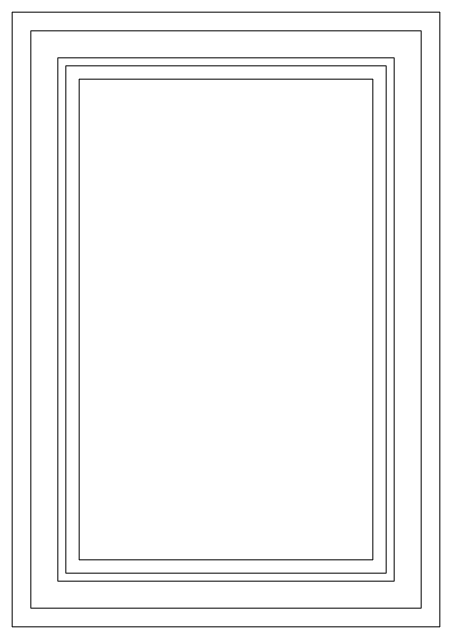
# Model space of a CAD drawing. Header units: millimetres. Extents: x -3017 to 373, y -1230 to 1400.
# Drawn here: x -1227 to 373, y -1230 to 1070 of the extents above; entities that cross this region are included whole.
import ezdxf

# ---------------------------------------------------------------- set-up
doc = ezdxf.new("R2010")
doc.units = ezdxf.units.MM
doc.header["$MEASUREMENT"] = 0
doc.layers.add('Katman 1', color=7, linetype='Continuous')

msp = doc.modelspace()

# ---------------------------------------------------------------- linework, layer by layer
at = {"layer": 'Katman 1', "color": 250, "lineweight": 20}
for points in [[(-1226.7214, -1229.6121), (373.2786, -1229.6121), (373.2786, 1070.3879), (-1226.7214, 1070.3879), (-1226.7214, -1229.6121)], [(-1156.7214, -1159.6121), (303.2786, -1159.6121), (303.2786, 1000.3879), (-1156.7214, 1000.3879), (-1156.7214, -1159.6121)], [(-1056.7214, -1059.6121), (203.2786, -1059.6121), (203.2786, 900.3879), (-1056.7214, 900.3879), (-1056.7214, -1059.6121)], [(-1026.7214, -1029.6121), (173.2786, -1029.6121), (173.2786, 870.3879), (-1026.7214, 870.3879), (-1026.7214, -1029.6121)], [(-976.7214, -979.6121), (123.2786, -979.6121), (123.2786, 820.3879), (-976.7214, 820.3879), (-976.7214, -979.6121)]]:
    msp.add_lwpolyline(points, close=True, dxfattribs=at)

doc.saveas('drawing.dxf')
